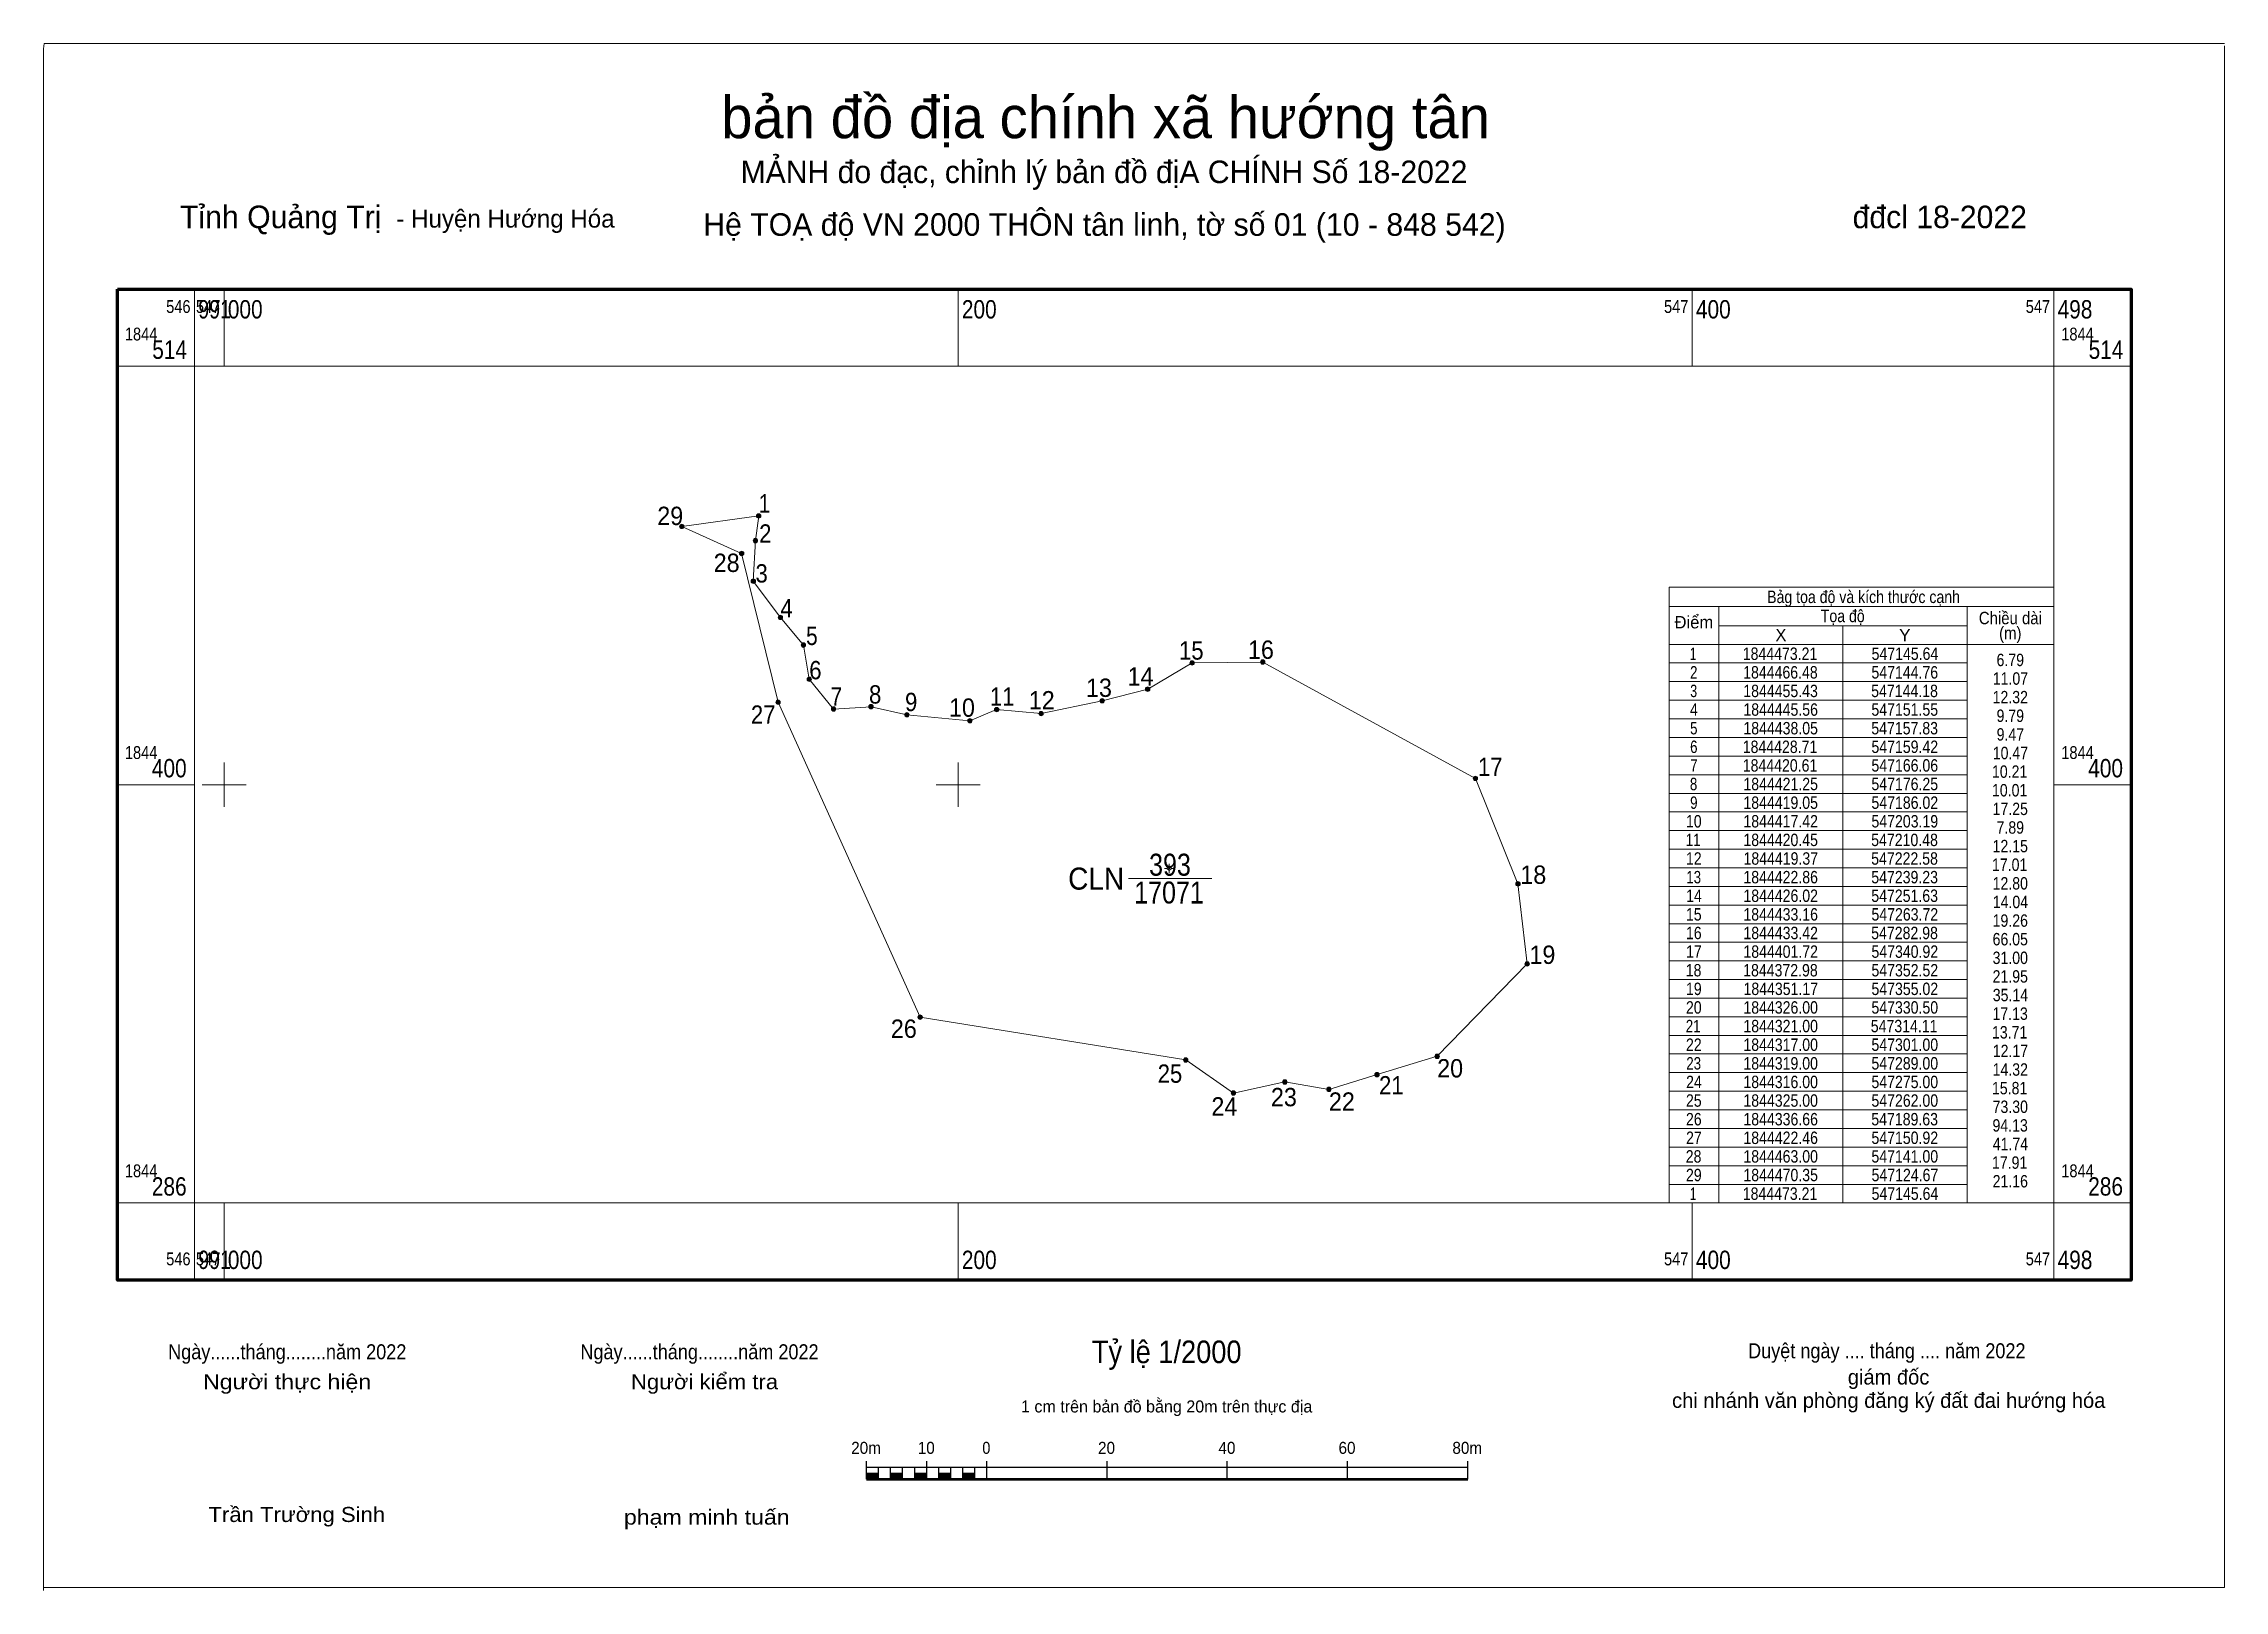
# Model space of a CAD drawing. Header units: metres. Extents: x 546951 to 547545, y 1844180 to 1844602.
import ezdxf
from ezdxf.enums import TextEntityAlignment as Align

# ---------------------------------------------------------------- set-up
doc = ezdxf.new("R2010")
doc.units = ezdxf.units.M
doc.header["$LTSCALE"] = 1.4
doc.header["$PDMODE"] = 32
doc.header["$PDSIZE"] = 0.7
for name, color, linetype, lineweight in [('10', 7, 'Continuous', 13), ('11', 7, 'Continuous', 13), ('13', 7, 'Continuous', 13), ('2', 7, 'Continuous', 25), ('20', 7, 'Continuous', 13), ('62', 7, 'Continuous', 13), ('63', 7, 'Continuous', 13)]:
    doc.layers.add(name, color=color, linetype=linetype, lineweight=lineweight)
doc.layers.add('12', color=7, linetype='Continuous')
doc.layers.add('7', color=7, linetype='Continuous')

msp = doc.modelspace()

# ---------------------------------------------------------------- hatches: boundary and pattern name
at = {"layer": '11'}
msp.add_hatch(color=256, dxfattribs=at).paths.add_polyline_path([(547257.61, 1844377.202, 1), (547257.31, 1844377.202, 1)])
at = {"layer": '2'}
for points in [[(547175.03, 1844210.77), (547178.31, 1844210.77), (547178.31, 1844212.41), (547175.03, 1844212.41)], [(547181.58, 1844210.77), (547184.86, 1844210.77), (547184.86, 1844212.41), (547181.58, 1844212.41)], [(547188.14, 1844210.77), (547191.41, 1844210.77), (547191.41, 1844212.41), (547188.14, 1844212.41)], [(547194.69, 1844210.77), (547197.96, 1844210.77), (547197.96, 1844212.41), (547194.69, 1844212.41)], [(547201.24, 1844210.77), (547204.51, 1844210.77), (547204.51, 1844212.41), (547201.24, 1844212.41)]]:
    msp.add_hatch(color=256, dxfattribs=at).paths.add_polyline_path(points)
at = {"layer": '20'}
for points in [[(547146.24, 1844473.21, 1), (547145.04, 1844473.21, 1)], [(547125.27, 1844470.349, 1), (547124.07, 1844470.349, 1)], [(547145.36, 1844466.48, 1), (547144.16, 1844466.48, 1)], [(547141.6, 1844463, 1), (547140.4, 1844463, 1)], [(547144.78, 1844455.43, 1), (547143.58, 1844455.43, 1)], [(547152.15, 1844445.56, 1), (547150.95, 1844445.56, 1)], [(547158.43, 1844438.05, 1), (547157.23, 1844438.05, 1)], [(547264.32, 1844433.16, 1), (547263.12, 1844433.16, 1)], [(547283.578, 1844433.42, 1), (547282.378, 1844433.42, 1)], [(547160.02, 1844428.71, 1), (547158.82, 1844428.71, 1)], [(547252.23, 1844426.02, 1), (547251.03, 1844426.02, 1)], [(547151.52, 1844422.46, 1), (547150.32, 1844422.46, 1)], [(547166.66, 1844420.61, 1), (547165.46, 1844420.61, 1)], [(547176.85, 1844421.25, 1), (547175.65, 1844421.25, 1)], [(547186.62, 1844419.05, 1), (547185.42, 1844419.05, 1)], [(547203.79, 1844417.42, 1), (547202.59, 1844417.42, 1)], [(547211.08, 1844420.45, 1), (547209.88, 1844420.45, 1)], [(547223.18, 1844419.37, 1), (547221.98, 1844419.37, 1)], [(547239.83, 1844422.86, 1), (547238.63, 1844422.86, 1)], [(547341.52, 1844401.72, 1), (547340.32, 1844401.72, 1)], [(547353.124, 1844372.979, 1), (547351.924, 1844372.979, 1)], [(547355.623, 1844351.174, 1), (547354.423, 1844351.174, 1)], [(547355.623, 1844351.174, 1), (547354.423, 1844351.174, 1)], [(547190.23, 1844336.66, 1), (547189.03, 1844336.66, 1)], [(547262.6, 1844325, 1), (547261.4, 1844325, 1)], [(547331.1, 1844326, 1), (547329.9, 1844326, 1)], [(547289.6, 1844319, 1), (547288.4, 1844319, 1)], [(547301.6, 1844317, 1), (547300.4, 1844317, 1)], [(547314.711, 1844321, 1), (547313.511, 1844321, 1)], [(547275.6, 1844316, 1), (547274.4, 1844316, 1)]]:
    msp.add_hatch(color=256, dxfattribs=at).paths.add_polyline_path(points)

# ---------------------------------------------------------------- linework, layer by layer
at = {"layer": '10'}
msp.add_lwpolyline([(547355.02, 1844351.17), (547330.5, 1844326), (547314.11, 1844321), (547301, 1844317), (547289, 1844319), (547275, 1844316), (547262, 1844325), (547189.63, 1844336.66), (547150.92, 1844422.46), (547141, 1844463), (547124.67, 1844470.35), (547145.64, 1844473.21), (547144.76, 1844466.48), (547144.18, 1844455.43), (547151.55, 1844445.56), (547157.83, 1844438.05), (547159.42, 1844428.71), (547166.06, 1844420.61), (547176.25, 1844421.25), (547186.02, 1844419.05), (547203.19, 1844417.42), (547210.48, 1844420.45), (547222.58, 1844419.37), (547239.23, 1844422.86), (547251.63, 1844426.02), (547263.72, 1844433.16), (547282.98, 1844433.42), (547340.92, 1844401.72), (547352.52, 1844372.98)], close=True, dxfattribs=at)
at = {"layer": '11'}
for p, q in [((546950.98, 1844601.89), (547544.98, 1844601.89)), ((547544.99, 1844601.25), (547544.99, 1844181.25)), ((547256.83, 1844377.2), (547256.21, 1844377.2)), ((547257.46, 1844378.45), (547257.46, 1844377.83)), ((547257.46, 1844376.58), (547257.46, 1844375.95)), ((547258.71, 1844377.2), (547258.08, 1844377.2)), ((547544.98, 1844181.25), (546950.98, 1844181.25))]:
    msp.add_line(p, q, dxfattribs=at)
msp.add_lwpolyline([(546950.81, 1844180.5), (546950.81, 1844600.5), (546950.98, 1844601.89)], dxfattribs=at)
msp.add_lwpolyline([(547257.46, 1844377.83), (547256.83, 1844377.2), (547257.46, 1844376.58), (547258.08, 1844377.2)], close=True, dxfattribs=at)
msp.add_circle((547257.46, 1844377.202), 0.15, dxfattribs=at)
at = {"layer": '13'}
msp.add_line((547246.42, 1844374.41), (547269.07, 1844374.41), dxfattribs=at)
at = {"layer": '2'}
for p, q in [((547175.03, 1844210.77), (547175.03, 1844215.69)), ((547175.03, 1844214.05), (547338.82, 1844214.05)), ((547178.31, 1844210.77), (547178.31, 1844214.05)), ((547181.58, 1844210.77), (547181.58, 1844214.05)), ((547184.86, 1844210.77), (547184.86, 1844214.05)), ((547188.14, 1844210.77), (547188.14, 1844214.05)), ((547191.41, 1844210.77), (547191.41, 1844215.69)), ((547194.69, 1844210.77), (547194.69, 1844214.05)), ((547197.96, 1844210.77), (547197.96, 1844214.05)), ((547201.24, 1844210.77), (547201.24, 1844214.05)), ((547204.51, 1844210.77), (547204.51, 1844214.05)), ((547207.79, 1844210.77), (547207.79, 1844215.69)), ((547240.55, 1844210.77), (547240.55, 1844215.69)), ((547273.31, 1844210.77), (547273.31, 1844215.69)), ((547306.07, 1844210.77), (547306.07, 1844215.69)), ((547338.82, 1844210.77), (547338.82, 1844215.69))]:
    msp.add_line(p, q, dxfattribs=at)
at = {"layer": '2', "lineweight": 53}
msp.add_line((547175.03, 1844210.77), (547338.82, 1844210.77), dxfattribs=at)
at = {"layer": '2', "lineweight": 13}
for points in [[(547175.03, 1844210.77), (547178.31, 1844210.77), (547178.31, 1844212.41), (547175.03, 1844212.41)], [(547181.58, 1844210.77), (547184.86, 1844210.77), (547184.86, 1844212.41), (547181.58, 1844212.41)], [(547188.14, 1844210.77), (547191.41, 1844210.77), (547191.41, 1844212.41), (547188.14, 1844212.41)], [(547194.69, 1844210.77), (547197.96, 1844210.77), (547197.96, 1844212.41), (547194.69, 1844212.41)], [(547201.24, 1844210.77), (547204.51, 1844210.77), (547204.51, 1844212.41), (547201.24, 1844212.41)]]:
    msp.add_lwpolyline(points, close=True, dxfattribs=at)
at = {"layer": '20'}
for centre in [(547145.64, 1844473.21), (547124.67, 1844470.349), (547144.76, 1844466.48), (547141, 1844463), (547144.18, 1844455.43), (547151.55, 1844445.56), (547157.83, 1844438.05), (547263.72, 1844433.16), (547282.978, 1844433.42), (547159.42, 1844428.71), (547251.63, 1844426.02), (547150.92, 1844422.46), (547166.06, 1844420.61), (547176.25, 1844421.25), (547186.02, 1844419.05), (547203.19, 1844417.42), (547210.48, 1844420.45), (547222.58, 1844419.37), (547239.23, 1844422.86), (547340.92, 1844401.72), (547352.524, 1844372.979), (547355.023, 1844351.174), (547355.023, 1844351.174), (547189.63, 1844336.66), (547262, 1844325), (547330.5, 1844326), (547289, 1844319), (547301, 1844317), (547314.111, 1844321), (547275, 1844316)]:
    msp.add_circle(centre, 0.6, dxfattribs=at)
at = {"layer": '62'}
for p, q in [((547393.72, 1844453.84), (547498.55, 1844453.84)), ((547393.72, 1844453.84), (547393.72, 1844286.05)), ((547498.55, 1844453.84), (547498.55, 1844286.05)), ((547393.72, 1844448.5), (547498.55, 1844448.5)), ((547407.25, 1844448.5), (547407.25, 1844286.05)), ((547474.88, 1844448.5), (547474.88, 1844286.05)), ((547407.25, 1844443.29), (547474.88, 1844443.29)), ((547441.06, 1844443.29), (547441.06, 1844286.05)), ((547393.72, 1844438.22), (547498.55, 1844438.22)), ((547393.72, 1844433.15), (547474.88, 1844433.15)), ((547393.72, 1844428.08), (547474.88, 1844428.08)), ((547393.72, 1844423), (547474.88, 1844423)), ((547393.72, 1844417.93), (547474.88, 1844417.93)), ((547393.72, 1844412.86), (547474.88, 1844412.86)), ((547393.72, 1844407.79), (547474.88, 1844407.79)), ((547393.72, 1844402.71), (547474.88, 1844402.71)), ((547393.72, 1844397.64), (547474.88, 1844397.64)), ((547393.72, 1844392.57), (547474.88, 1844392.57)), ((547393.72, 1844387.5), (547474.88, 1844387.5)), ((547393.72, 1844382.42), (547474.88, 1844382.42)), ((547393.72, 1844377.35), (547474.88, 1844377.35)), ((547393.72, 1844372.28), (547474.88, 1844372.28)), ((547393.72, 1844367.21), (547474.88, 1844367.21)), ((547393.72, 1844362.13), (547474.88, 1844362.13)), ((547393.72, 1844357.06), (547474.88, 1844357.06)), ((547393.72, 1844351.99), (547474.88, 1844351.99)), ((547393.72, 1844346.92), (547474.88, 1844346.92)), ((547393.72, 1844341.84), (547474.88, 1844341.84)), ((547393.72, 1844336.77), (547474.88, 1844336.77)), ((547393.72, 1844331.7), (547474.88, 1844331.7)), ((547393.72, 1844326.63), (547474.88, 1844326.63)), ((547393.72, 1844321.55), (547474.88, 1844321.55)), ((547393.72, 1844316.48), (547474.88, 1844316.48)), ((547393.72, 1844311.41), (547474.88, 1844311.41)), ((547393.72, 1844306.34), (547474.88, 1844306.34)), ((547393.72, 1844301.27), (547474.88, 1844301.27)), ((547393.72, 1844296.19), (547474.88, 1844296.19)), ((547393.72, 1844291.12), (547474.88, 1844291.12)), ((547393.72, 1844286.05), (547498.55, 1844286.05))]:
    msp.add_line(p, q, dxfattribs=at)
at = {"layer": '63'}
for p, q in [((546991.95, 1844514.01), (546991.95, 1844535.01)), ((547000, 1844514.01), (547000, 1844535.01)), ((547200, 1844514.01), (547200, 1844535.01)), ((547400, 1844514.01), (547400, 1844535.01)), ((547498.55, 1844514.01), (547498.55, 1844535.01)), ((546991.95, 1844514.01), (546970.95, 1844514.01)), ((547498.55, 1844514.01), (547519.55, 1844514.01)), ((547000, 1844394), (547000, 1844406)), ((547200, 1844394), (547200, 1844406)), ((546991.95, 1844400), (546970.95, 1844400)), ((546994, 1844400), (547006, 1844400)), ((547194, 1844400), (547206, 1844400)), ((547498.55, 1844400), (547519.55, 1844400)), ((546991.95, 1844286.05), (546970.95, 1844286.05)), ((546991.95, 1844286.05), (546991.95, 1844265.05)), ((547000, 1844286.05), (547000, 1844265.05)), ((547200, 1844286.05), (547200, 1844265.05)), ((547400, 1844286.05), (547400, 1844265.05)), ((547498.55, 1844286.05), (547498.55, 1844265.05)), ((547498.55, 1844286.05), (547519.55, 1844286.05))]:
    msp.add_line(p, q, dxfattribs=at)
at = {"layer": '63', "lineweight": 70}
msp.add_lwpolyline([(546970.95, 1844535.01), (547519.55, 1844535.01), (547519.55, 1844265.05), (546970.95, 1844265.05)], close=True, dxfattribs=at)
at = {"layer": '63'}
msp.add_lwpolyline([(546991.95, 1844514.01), (547498.55, 1844514.01), (547498.55, 1844286.05), (546991.95, 1844286.05)], close=True, dxfattribs=at)
at = {"layer": '7'}
for p in [(547145.64, 1844473.21), (547124.67, 1844470.35), (547144.76, 1844466.48), (547141, 1844463), (547144.18, 1844455.43), (547151.55, 1844445.56), (547157.83, 1844438.05), (547263.72, 1844433.16), (547282.98, 1844433.42), (547159.42, 1844428.71), (547251.63, 1844426.02), (547150.92, 1844422.46), (547166.06, 1844420.61), (547176.25, 1844421.25), (547186.02, 1844419.05), (547210.48, 1844420.45), (547222.58, 1844419.37), (547239.23, 1844422.86), (547203.19, 1844417.42), (547340.92, 1844401.72), (547352.52, 1844372.98), (547355.02, 1844351.17), (547189.63, 1844336.66), (547262, 1844325), (547330.5, 1844326), (547289, 1844319), (547301, 1844317), (547314.11, 1844321), (547275, 1844316)]:
    msp.add_point(p, dxfattribs=at)

# ---------------------------------------------------------------- texts
at = {"layer": '12'}
for s, width, p in [('1', 0.85, (547145.64, 1844474.15)), ('29', 0.95, (547118.01, 1844470.73)), ('2', 0.9, (547145.77, 1844465.92)), ('28', 0.95, (547133.38, 1844457.95)), ('3', 0.9, (547144.78, 1844455.07)), ('4', 0.9, (547151.55, 1844445.56)), ('5', 0.85, (547158.56, 1844438.05)), ('15', 0.9, (547260.17, 1844434.07)), ('16', 0.95, (547278.95, 1844434.28)), ('6', 0.9, (547159.42, 1844428.71)), ('14', 0.95, (547246.16, 1844427)), ('7', 0.85, (547165.23, 1844421.5)), ('8', 0.9, (547175.71, 1844422.09)), ('9', 0.9, (547185.52, 1844420.04)), ('11', 0.9, (547208.64, 1844421.52)), ('12', 0.95, (547219.23, 1844420.5)), ('13', 0.95, (547234.82, 1844423.91)), ('27', 0.9, (547143.52, 1844416.59)), ('10', 0.95, (547197.49, 1844418.5)), ('17', 0.9, (547341.62, 1844402.36)), ('18', 0.95, (547353.16, 1844372.98)), ('19', 0.95, (547355.64, 1844351.17)), ('26', 0.95, (547181.65, 1844331.03)), ('25', 0.9, (547254.35, 1844318.78)), ('20', 0.95, (547330.5, 1844320.24)), ('23', 0.95, (547285.21, 1844312.39)), ('21', 0.9, (547314.66, 1844315.61)), ('24', 0.95, (547268.99, 1844309.85)), ('22', 0.95, (547301, 1844311.17))]:
    msp.add_text(s, height=5, dxfattribs=dict(at, width=width)).set_placement(p)
at = {"layer": '13', "width": 0.95}
msp.add_text('CLN', height=6, dxfattribs=at).set_placement((547245.21, 1844371.41), align=Align.RIGHT)
at = {"layer": '13', "width": 0.85}
for s, p in [('393', (547257.7, 1844375.2)), ('17071', (547257.44, 1844367.62))]:
    msp.add_text(s, height=6, dxfattribs=at).set_placement(p, align=Align.CENTER)
at = {"layer": '2'}
for s, height, p in [('bản đồ địa chính xã hướng tân', 11.46, (547240.16, 1844576.13)), ('MẢNH đo đạc, chỉnh lý bản đồ địA CHÍNH Số 18-2022', 6.139, (547239.72, 1844563.89)), ('Hệ TOẠ độ VN 2000 THÔN tân linh, tờ số 01 (10 - 848 542)', 6.156, (547239.85, 1844549.53)), ('giám đốc', 4.094, (547453.495, 1844236.58)), ('chi nhánh văn phòng đăng ký đất đai hướng hóa', 4.094, (547453.53, 1844230.22)), ('1 cm trên bản đồ bằng 20m trên thực địa', 3.275, (547256.795, 1844228.97))]:
    msp.add_text(s, height=height, dxfattribs=at).set_placement(p, align=Align.CENTER)
for s, height, p in [('Tỉnh Quảng Trị ', 6.156, (546987.96, 1844551.61)), ('- Huyện Hướng Hóa', 4.912, (547046.92, 1844551.77))]:
    msp.add_text(s, height=height, dxfattribs=at).set_placement(p)
msp.add_text(' đđcl 18-2022', height=6.14, dxfattribs=at).set_placement((547491.18, 1844551.61), align=Align.RIGHT)
for s, height, width, p in [('Ngày......tháng........năm 2022', 4.094, 0.9, (547017.19, 1844243.45)), ('Ngày......tháng........năm 2022', 4.094, 0.9, (547129.51, 1844243.45)), ('Tỷ lệ 1/2000', 6.158, 0.9, (547256.81, 1844242.41)), ('Duyệt ngày .... tháng .... năm 2022', 4.094, 0.9, (547453.01, 1844243.73)), ('Người thực hiện', 4.094, 1.15, (547017.155, 1844235.29)), ('Người kiểm tra', 4.094, 1.1, (547130.885, 1844235.29)), ('20m', 3.275, 0.95, (547174.9, 1844217.69)), ('10', 3.275, 0.95, (547191.3, 1844217.69)), ('0', 3.275, 0.9, (547207.67, 1844217.69)), ('20', 3.275, 0.95, (547240.42, 1844217.69)), ('40', 3.275, 0.95, (547273.22, 1844217.69)), ('60', 3.275, 0.95, (547305.94, 1844217.69)), ('80m', 3.275, 0.95, (547338.7, 1844217.69)), ('Trần Trường Sinh', 4.094, 1.1, (547019.79, 1844199.13)), ('phạm minh tuấn', 4.094, 1.15, (547131.495, 1844198.41))]:
    msp.add_text(s, height=height, dxfattribs=dict(at, width=width)).set_placement(p, align=Align.CENTER)
at = {"layer": '62'}
for s, width, p in [('Bảg tọa độ và kích thước cạnh', 0.85, (547446.68, 1844449.48)), ('Tọa độ', 0.85, (547441.005, 1844444.27)), ('Y', 1.05, (547457.925, 1844439.07)), ('Chiều dài', 0.9, (547486.68, 1844443.71)), ('(m)', 0.9, (547486.66, 1844439.63)), ('1', 0.7, (547400.24, 1844433.99)), ('1844473.21', 0.85, (547423.92, 1844433.99)), ('547145.64', 0.85, (547457.955, 1844433.99)), ('6.79', 0.85, (547486.66, 1844432.3)), ('2', 0.8, (547400.42, 1844428.92)), ('1844466.48', 0.85, (547424.035, 1844428.92)), ('547144.76', 0.85, (547457.91, 1844428.92)), ('11.07', 0.85, (547486.695, 1844427.23)), ('3', 0.75, (547400.39, 1844423.85)), ('1844455.43', 0.85, (547424.07, 1844423.85)), ('547144.18', 0.85, (547457.85, 1844423.85)), ('12.32', 0.85, (547486.655, 1844422.16)), ('4', 0.85, (547400.46, 1844418.78)), ('1844445.56', 0.85, (547424.095, 1844418.78)), ('547151.55', 0.85, (547457.905, 1844418.78)), ('9.79', 0.85, (547486.66, 1844417.09)), ('5', 0.8, (547400.425, 1844413.7)), ('6', 0.8, (547400.43, 1844408.63)), ('1844428.71', 0.85, (547423.92, 1844408.63)), ('1844438.05', 0.85, (547424.095, 1844413.7)), ('547157.83', 0.85, (547457.875, 1844413.7)), ('547159.42', 0.85, (547457.915, 1844408.63)), ('9.47', 0.85, (547486.685, 1844412.01)), ('7', 0.8, (547400.455, 1844403.56)), ('1844420.61', 0.85, (547423.92, 1844403.56)), ('547166.06', 0.85, (547457.91, 1844403.56)), ('10.47', 0.85, (547486.695, 1844406.94)), ('8', 0.8, (547400.37, 1844398.49)), ('1844421.25', 0.85, (547424.095, 1844398.49)), ('547176.25', 0.85, (547457.905, 1844398.49)), ('10.21', 0.85, (547486.48, 1844401.87)), ('10.01', 0.85, (547486.48, 1844396.8)), ('9', 0.8, (547400.435, 1844393.41)), ('1844419.05', 0.85, (547424.095, 1844393.41)), ('547186.02', 0.85, (547457.915, 1844393.41)), ('17.25', 0.85, (547486.65, 1844391.72)), ('10', 0.85, (547400.425, 1844388.34)), ('1844417.42', 0.85, (547424.1, 1844388.34)), ('547203.19', 0.85, (547457.915, 1844388.34)), ('7.89', 0.85, (547486.66, 1844386.65)), ('11', 0.8, (547400.25, 1844383.27)), ('1844420.45', 0.85, (547424.095, 1844383.27)), ('547210.48', 0.85, (547457.85, 1844383.27)), ('12.15', 0.85, (547486.65, 1844381.58)), ('12', 0.85, (547400.43, 1844378.2)), ('13', 0.8, (547400.395, 1844373.12)), ('1844422.86', 0.85, (547424.095, 1844373.12)), ('1844419.37', 0.85, (547424.125, 1844378.2)), ('547222.58', 0.85, (547457.85, 1844378.2)), ('547239.23', 0.85, (547457.875, 1844373.12)), ('17.01', 0.85, (547486.48, 1844376.51)), ('14', 0.85, (547400.47, 1844368.05)), ('1844426.02', 0.85, (547424.1, 1844368.05)), ('547251.63', 0.85, (547457.875, 1844368.05)), ('12.80', 0.85, (547486.655, 1844371.43)), ('15', 0.85, (547400.425, 1844362.98)), ('1844433.16', 0.85, (547424.095, 1844362.98)), ('547263.72', 0.85, (547457.915, 1844362.98)), ('19.26', 0.85, (547486.655, 1844361.29)), ('14.04', 0.85, (547486.695, 1844366.36)), ('16', 0.85, (547400.425, 1844357.91)), ('1844433.42', 0.85, (547424.1, 1844357.91)), ('547282.98', 0.85, (547457.85, 1844357.91)), ('66.05', 0.85, (547486.65, 1844356.22)), ('17', 0.85, (547400.455, 1844352.83)), ('1844401.72', 0.85, (547424.1, 1844352.83)), ('547340.92', 0.85, (547457.915, 1844352.83)), ('31.00', 0.85, (547486.655, 1844351.14)), ('18', 0.85, (547400.365, 1844347.76)), ('1844372.98', 0.85, (547424.035, 1844347.76)), ('547352.52', 0.85, (547457.915, 1844347.76)), ('21.95', 0.85, (547486.65, 1844346.07)), ('20', 0.85, (547400.425, 1844337.62)), ('19', 0.85, (547400.43, 1844342.69)), ('1844326.00', 0.85, (547424.095, 1844337.62)), ('1844351.17', 0.85, (547424.125, 1844342.69)), ('547330.50', 0.85, (547457.91, 1844337.62)), ('547355.02', 0.85, (547457.915, 1844342.69)), ('35.14', 0.85, (547486.695, 1844341)), ('21', 0.8, (547400.25, 1844332.55)), ('1844321.00', 0.85, (547424.095, 1844332.55)), ('547314.11', 0.85, (547457.735, 1844332.55)), ('17.13', 0.85, (547486.62, 1844335.93)), ('22', 0.85, (547400.43, 1844327.47)), ('1844317.00', 0.85, (547424.095, 1844327.47)), ('547301.00', 0.85, (547457.91, 1844327.47)), ('13.71', 0.85, (547486.48, 1844330.85)), ('12.17', 0.85, (547486.695, 1844325.78)), ('23', 0.8, (547400.395, 1844322.4)), ('1844319.00', 0.85, (547424.095, 1844322.4)), ('547289.00', 0.85, (547457.91, 1844322.4)), ('14.32', 0.85, (547486.655, 1844320.71)), ('24', 0.85, (547400.47, 1844317.33)), ('1844316.00', 0.85, (547424.095, 1844317.33)), ('547275.00', 0.85, (547457.91, 1844317.33)), ('15.81', 0.85, (547486.48, 1844315.64)), ('25', 0.85, (547400.425, 1844312.26)), ('1844325.00', 0.85, (547424.095, 1844312.26)), ('547262.00', 0.85, (547457.91, 1844312.26)), ('73.30', 0.85, (547486.655, 1844310.56)), ('26', 0.85, (547400.425, 1844307.18)), ('27', 0.85, (547400.455, 1844302.11)), ('1844336.66', 0.85, (547424.095, 1844307.18)), ('1844422.46', 0.85, (547424.095, 1844302.11)), ('547189.63', 0.85, (547457.875, 1844307.18)), ('547150.92', 0.85, (547457.915, 1844302.11)), ('94.13', 0.85, (547486.62, 1844305.49)), ('28', 0.85, (547400.365, 1844297.04)), ('1844463.00', 0.85, (547424.095, 1844297.04)), ('547141.00', 0.85, (547457.91, 1844297.04)), ('41.74', 0.85, (547486.695, 1844300.42)), ('29', 0.85, (547400.43, 1844291.97)), ('1844470.35', 0.85, (547424.095, 1844291.97)), ('547124.67', 0.85, (547457.95, 1844291.97)), ('17.91', 0.85, (547486.48, 1844295.35)), ('21.16', 0.85, (547486.655, 1844290.28)), ('1', 0.7, (547400.24, 1844286.89)), ('1844473.21', 0.85, (547423.92, 1844286.89)), ('547145.64', 0.85, (547457.955, 1844286.89))]:
    msp.add_text(s, height=3.382, dxfattribs=dict(at, width=width)).set_placement(p, align=Align.CENTER)
for s, p in [('Điểm', (547400.45, 1844442.58)), ('X', (547424.165, 1844439.07))]:
    msp.add_text(s, height=3.382, dxfattribs=at).set_placement(p, align=Align.CENTER)
at = {"layer": '63', "width": 0.85}
for s, height, p in [('546', 3.5, (546990.84, 1844528.51)), ('547', 3.5, (546998.95, 1844528.51)), ('547', 3.5, (547398.95, 1844528.51)), ('547', 3.5, (547497.5, 1844528.51)), ('514', 5, (546989.89, 1844516.01)), ('514', 5, (547517.48, 1844516.01)), ('400', 5, (546989.78, 1844402)), ('400', 5, (547517.37, 1844402)), ('286', 5, (546989.78, 1844288.05)), ('286', 5, (547517.37, 1844288.05)), ('546', 3.5, (546990.84, 1844269.05)), ('547', 3.5, (546998.95, 1844269.05)), ('547', 3.5, (547398.95, 1844269.05)), ('547', 3.5, (547497.5, 1844269.05))]:
    msp.add_text(s, height=height, dxfattribs=at).set_placement(p, align=Align.RIGHT)
at = {"layer": '63'}
for s, height, width, p in [('991', 5, 0.8, (546992.95, 1844527.01)), ('000', 5, 0.85, (547001, 1844527.01)), ('200', 5, 0.85, (547201, 1844527.01)), ('400', 5, 0.85, (547401, 1844527.01)), ('498', 5, 0.85, (547499.55, 1844527.01)), ('1844', 3.5, 0.85, (546972.95, 1844521.01)), ('1844', 3.5, 0.85, (547500.55, 1844521.01)), ('1844', 3.5, 0.85, (546972.95, 1844407)), ('1844', 3.5, 0.85, (547500.55, 1844407)), ('1844', 3.5, 0.85, (546972.95, 1844293.05)), ('1844', 3.5, 0.85, (547500.55, 1844293.05)), ('991', 5, 0.8, (546992.95, 1844268.05)), ('000', 5, 0.85, (547001, 1844268.05)), ('200', 5, 0.85, (547201, 1844268.05)), ('400', 5, 0.85, (547401, 1844268.05)), ('498', 5, 0.85, (547499.55, 1844268.05))]:
    msp.add_text(s, height=height, dxfattribs=dict(at, width=width)).set_placement(p)

doc.saveas('drawing.dxf')
